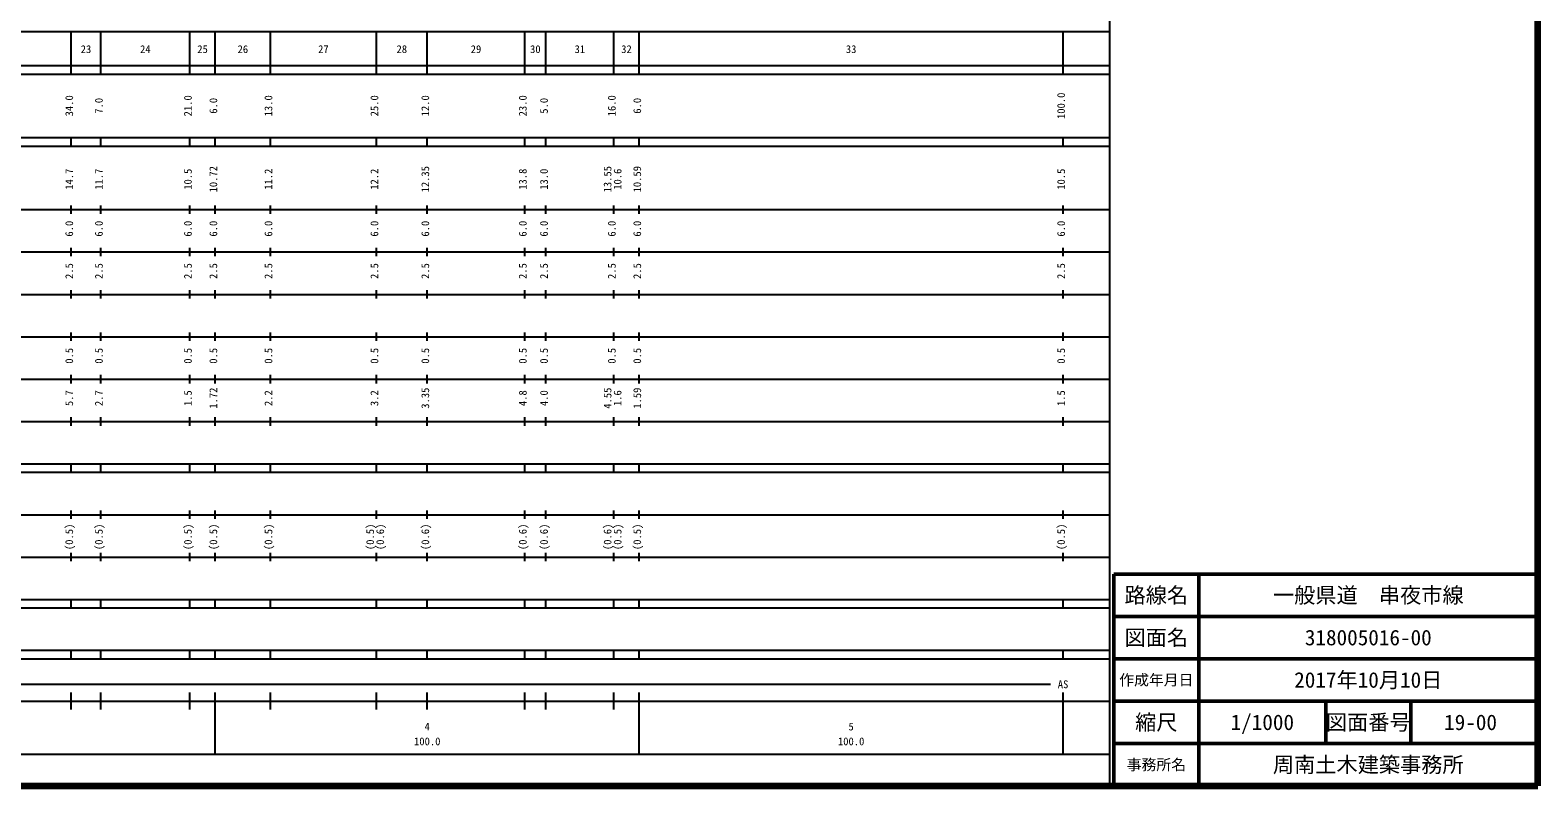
# Model space of a CAD drawing. Units: millimetres on the paper, enlarged 1000 times. Extents: x 40000 to 680000, y 20000 to 380000.
# Drawn here: x 324326 to 680000, y 20000 to 198357 of the extents above; entities that cross this region are included whole.
import ezdxf
from ezdxf.enums import TextEntityAlignment as Align

# ---------------------------------------------------------------- set-up
doc = ezdxf.new("R2010")
doc.units = ezdxf.units.MM
doc.header["$LTSCALE"] = 1000
for name, color, linetype, lineweight in [('M-TTL', 2, 'Continuous', 140), ('M-TTL-BAND', 7, 'Continuous', 25), ('M-TTL-FRAM', 2, 'Continuous', 50), ('M-TTL-LINE', 7, 'Continuous', 50)]:
    doc.layers.add(name, color=color, linetype=linetype, lineweight=lineweight)
doc.layers.add('M-TTL-TXT', color=7, linetype='Continuous')
doc.styles.add('ＭＳ ゴシック', font='')
doc.styles.get('ＭＳ ゴシック').set_extended_font_data('MS Gothic')

msp = doc.modelspace()

# ---------------------------------------------------------------- linework, layer by layer
at = {"layer": 'M-TTL'}
for p, q in [((680000, 20000), (680000, 380000)), ((40000, 20000), (680000, 20000))]:
    msp.add_line(p, q, dxfattribs=at)
at = {"layer": 'M-TTL-BAND'}
for p, q in [((579000, 20000), (579000, 370000)), ((68000, 198000), (579000, 198000)), ((334000, 188000), (334000, 198000)), ((341000, 188000), (341000, 198000)), ((362000, 188000), (362000, 198000)), ((368000, 188000), (368000, 198000)), ((381000, 188000), (381000, 198000)), ((406000, 188000), (406000, 198000)), ((418000, 188000), (418000, 198000)), ((441000, 188000), (441000, 198000)), ((446000, 188000), (446000, 198000)), ((462000, 188000), (462000, 198000)), ((468000, 188000), (468000, 198000)), ((568000, 188000), (568000, 198000)), ((40000, 190000), (579000, 190000)), ((40000, 188000), (579000, 188000)), ((40000, 173000), (579000, 173000)), ((40000, 171000), (579000, 171000)), ((334000, 171000), (334000, 173000)), ((341000, 171000), (341000, 173000)), ((362000, 171000), (362000, 173000)), ((368000, 171000), (368000, 173000)), ((381000, 171000), (381000, 173000)), ((406000, 171000), (406000, 173000)), ((418000, 171000), (418000, 173000)), ((441000, 171000), (441000, 173000)), ((446000, 171000), (446000, 173000)), ((462000, 171000), (462000, 173000)), ((468000, 171000), (468000, 173000)), ((568000, 171000), (568000, 173000)), ((334000, 155000), (334000, 157000)), ((341000, 155000), (341000, 157000)), ((362000, 155000), (362000, 157000)), ((368000, 155000), (368000, 157000)), ((381000, 155000), (381000, 157000)), ((406000, 155000), (406000, 157000)), ((418000, 155000), (418000, 157000)), ((441000, 155000), (441000, 157000)), ((446000, 155000), (446000, 157000)), ((462000, 155000), (462000, 157000)), ((468000, 155000), (468000, 157000)), ((568000, 155000), (568000, 157000)), ((40000, 156000), (579000, 156000)), ((46000, 146000), (579000, 146000)), ((334000, 145000), (334000, 147000)), ((341000, 145000), (341000, 147000)), ((362000, 145000), (362000, 147000)), ((368000, 145000), (368000, 147000)), ((381000, 145000), (381000, 147000)), ((406000, 145000), (406000, 147000)), ((418000, 145000), (418000, 147000)), ((441000, 145000), (441000, 147000)), ((446000, 145000), (446000, 147000)), ((462000, 145000), (462000, 147000)), ((468000, 145000), (468000, 147000)), ((568000, 145000), (568000, 147000)), ((52000, 136000), (579000, 136000)), ((334000, 135000), (334000, 137000)), ((341000, 135000), (341000, 137000)), ((362000, 135000), (362000, 137000)), ((368000, 135000), (368000, 137000)), ((381000, 135000), (381000, 137000)), ((406000, 135000), (406000, 137000)), ((418000, 135000), (418000, 137000)), ((441000, 135000), (441000, 137000)), ((446000, 135000), (446000, 137000)), ((462000, 135000), (462000, 137000)), ((468000, 135000), (468000, 137000)), ((568000, 135000), (568000, 137000)), ((46000, 126000), (579000, 126000)), ((334000, 125000), (334000, 127000)), ((341000, 125000), (341000, 127000)), ((362000, 125000), (362000, 127000)), ((368000, 125000), (368000, 127000)), ((381000, 125000), (381000, 127000)), ((406000, 125000), (406000, 127000)), ((418000, 125000), (418000, 127000)), ((441000, 125000), (441000, 127000)), ((446000, 125000), (446000, 127000)), ((462000, 125000), (462000, 127000)), ((468000, 125000), (468000, 127000)), ((568000, 125000), (568000, 127000)), ((52000, 116000), (579000, 116000)), ((334000, 115000), (334000, 117000)), ((341000, 115000), (341000, 117000)), ((362000, 115000), (362000, 117000)), ((368000, 115000), (368000, 117000)), ((381000, 115000), (381000, 117000)), ((406000, 115000), (406000, 117000)), ((418000, 115000), (418000, 117000)), ((441000, 115000), (441000, 117000)), ((446000, 115000), (446000, 117000)), ((462000, 115000), (462000, 117000)), ((468000, 115000), (468000, 117000)), ((568000, 115000), (568000, 117000)), ((334000, 105000), (334000, 107000)), ((341000, 105000), (341000, 107000)), ((362000, 105000), (362000, 107000)), ((368000, 105000), (368000, 107000)), ((381000, 105000), (381000, 107000)), ((406000, 105000), (406000, 107000)), ((418000, 105000), (418000, 107000)), ((441000, 105000), (441000, 107000)), ((446000, 105000), (446000, 107000)), ((462000, 105000), (462000, 107000)), ((468000, 105000), (468000, 107000)), ((568000, 105000), (568000, 107000)), ((46000, 106000), (579000, 106000)), ((40000, 96000), (579000, 96000)), ((40000, 94000), (579000, 94000)), ((334000, 94000), (334000, 96000)), ((341000, 94000), (341000, 96000)), ((362000, 94000), (362000, 96000)), ((368000, 94000), (368000, 96000)), ((381000, 94000), (381000, 96000)), ((406000, 94000), (406000, 96000)), ((418000, 94000), (418000, 96000)), ((441000, 94000), (441000, 96000)), ((446000, 94000), (446000, 96000)), ((462000, 94000), (462000, 96000)), ((468000, 94000), (468000, 96000)), ((568000, 94000), (568000, 96000)), ((49000, 84000), (579000, 84000)), ((334000, 83000), (334000, 85000)), ((341000, 83000), (341000, 85000)), ((362000, 83000), (362000, 85000)), ((368000, 83000), (368000, 85000)), ((381000, 83000), (381000, 85000)), ((406000, 83000), (406000, 85000)), ((418000, 83000), (418000, 85000)), ((441000, 83000), (441000, 85000)), ((446000, 83000), (446000, 85000)), ((462000, 83000), (462000, 85000)), ((468000, 83000), (468000, 85000)), ((568000, 83000), (568000, 85000)), ((334000, 73000), (334000, 75000)), ((341000, 73000), (341000, 75000)), ((362000, 73000), (362000, 75000)), ((368000, 73000), (368000, 75000)), ((381000, 73000), (381000, 75000)), ((406000, 73000), (406000, 75000)), ((418000, 73000), (418000, 75000)), ((441000, 73000), (441000, 75000)), ((446000, 73000), (446000, 75000)), ((462000, 73000), (462000, 75000)), ((468000, 73000), (468000, 75000)), ((568000, 73000), (568000, 75000)), ((40000, 74000), (579000, 74000)), ((40000, 64000), (579000, 64000)), ((40000, 62000), (579000, 62000)), ((334000, 62000), (334000, 64000)), ((341000, 62000), (341000, 64000)), ((362000, 62000), (362000, 64000)), ((368000, 62000), (368000, 64000)), ((381000, 62000), (381000, 64000)), ((406000, 62000), (406000, 64000)), ((418000, 62000), (418000, 64000)), ((441000, 62000), (441000, 64000)), ((446000, 62000), (446000, 64000)), ((462000, 62000), (462000, 64000)), ((468000, 62000), (468000, 64000)), ((568000, 62000), (568000, 64000)), ((40000, 52000), (579000, 52000)), ((40000, 50000), (579000, 50000)), ((334000, 50000), (334000, 52000)), ((341000, 50000), (341000, 52000)), ((362000, 50000), (362000, 52000)), ((368000, 50000), (368000, 52000)), ((381000, 50000), (381000, 52000)), ((406000, 50000), (406000, 52000)), ((418000, 50000), (418000, 52000)), ((441000, 50000), (441000, 52000)), ((446000, 50000), (446000, 52000)), ((462000, 50000), (462000, 52000)), ((468000, 50000), (468000, 52000)), ((568000, 50000), (568000, 52000)), ((71000, 44000), (565000, 44000)), ((40000, 40000), (579000, 40000)), ((334000, 38000), (334000, 42000)), ((341000, 38000), (341000, 42000)), ((362000, 38000), (362000, 42000)), ((368000, 27500), (368000, 42000)), ((381000, 38000), (381000, 42000)), ((406000, 38000), (406000, 42000)), ((418000, 38000), (418000, 42000)), ((441000, 38000), (441000, 42000)), ((446000, 38000), (446000, 42000)), ((462000, 38000), (462000, 42000)), ((468000, 27500), (468000, 42000)), ((568000, 27500), (568000, 42000)), ((68000, 27500), (579000, 27500))]:
    msp.add_line(p, q, dxfattribs=at)
at = {"layer": 'M-TTL-FRAM'}
for p, q in [((680000, 70000), (580000, 70000)), ((580000, 70000), (580000, 20000))]:
    msp.add_line(p, q, dxfattribs=at)
at = {"layer": 'M-TTL-LINE'}
for p, q in [((600000, 70000), (600000, 20000)), ((680000, 60000), (580000, 60000)), ((680000, 50000), (580000, 50000)), ((680000, 40000), (580000, 40000)), ((630000, 40000), (630000, 30000)), ((650000, 40000), (650000, 30000)), ((680000, 30000), (580000, 30000))]:
    msp.add_line(p, q, dxfattribs=at)

# ---------------------------------------------------------------- texts
at = {"layer": 'M-TTL-BAND', "style": 'ＭＳ ゴシック'}
for s, p in [('23', (337500, 192405)), ('24', (351500, 192405)), ('25', (365000, 192405)), ('26', (374500, 192405)), ('27', (393500, 192405)), ('28', (412000, 192405)), ('29', (429500, 192405)), ('30', (443500, 192405)), ('31', (454000, 192405)), ('32', (465000, 192405)), ('33', (518000, 192405)), ('AS', (568000, 42500)), ('4', (418000, 32523)), ('5', (518000, 32523)), ('100.0', (418000, 29033)), ('100.0', (518000, 29033))]:
    msp.add_text(s, height=1833, dxfattribs=at).set_placement(p, align=Align.BOTTOM_CENTER)
for s, p in [('34.0', (335000, 180500)), ('7.0', (342000, 180500)), ('21.0', (363000, 180500)), ('6.0', (369000, 180500)), ('13.0', (382000, 180500)), ('25.0', (407000, 180500)), ('12.0', (419000, 180500)), ('23.0', (442000, 180500)), ('5.0', (447000, 180500)), ('16.0', (463000, 180500)), ('6.0', (469000, 180500)), ('100.0', (569000, 180500)), ('14.7', (335000, 163174)), ('11.7', (342000, 163174)), ('10.5', (363000, 163174)), ('10.72', (369000, 163174)), ('11.2', (382000, 163174)), ('12.2', (407000, 163174)), ('12.35', (419000, 163174)), ('13.8', (442000, 163174)), ('13.0', (447000, 163174)), ('13.55', (462000, 163174)), ('10.6', (464370, 163174)), ('10.59', (469000, 163174)), ('10.5', (569000, 163174)), ('6.0', (335000, 151500)), ('6.0', (342000, 151500)), ('6.0', (363000, 151500)), ('6.0', (369000, 151500)), ('6.0', (382000, 151500)), ('6.0', (407000, 151500)), ('6.0', (419000, 151500)), ('6.0', (442000, 151500)), ('6.0', (447000, 151500)), ('6.0', (463000, 151500)), ('6.0', (469000, 151500)), ('6.0', (569000, 151500)), ('2.5', (335000, 141500)), ('2.5', (342000, 141500)), ('2.5', (363000, 141500)), ('2.5', (369000, 141500)), ('2.5', (382000, 141500)), ('2.5', (407000, 141500)), ('2.5', (419000, 141500)), ('2.5', (442000, 141500)), ('2.5', (447000, 141500)), ('2.5', (463000, 141500)), ('2.5', (469000, 141500)), ('2.5', (569000, 141500)), ('0.5', (335000, 121500)), ('0.5', (342000, 121500)), ('0.5', (363000, 121500)), ('0.5', (369000, 121500)), ('0.5', (382000, 121500)), ('0.5', (407000, 121500)), ('0.5', (419000, 121500)), ('0.5', (442000, 121500)), ('0.5', (447000, 121500)), ('0.5', (463000, 121500)), ('0.5', (469000, 121500)), ('0.5', (569000, 121500)), ('1.72', (369000, 111500)), ('3.35', (419000, 111500)), ('4.55', (462000, 111500)), ('1.59', (469000, 111500)), ('5.7', (335000, 111500)), ('2.7', (342000, 111500)), ('1.5', (363000, 111500)), ('2.2', (382000, 111500)), ('3.2', (407000, 111500)), ('4.8', (442000, 111500)), ('4.0', (447000, 111500)), ('1.6', (464370, 111500)), ('1.5', (569000, 111500)), ('(0.5)', (335000, 78764)), ('(0.5)', (342000, 78764)), ('(0.5)', (363000, 78764)), ('(0.5)', (369000, 78764)), ('(0.5)', (382000, 78764)), ('(0.5)', (406000, 78764)), ('(0.6)', (408370, 78764)), ('(0.6)', (419000, 78764)), ('(0.6)', (442000, 78764)), ('(0.6)', (447000, 78764)), ('(0.6)', (462000, 78764)), ('(0.5)', (464370, 78764)), ('(0.5)', (469000, 78764)), ('(0.5)', (569000, 78764))]:
    msp.add_text(s, height=1833, rotation=90, dxfattribs=at).set_placement(p, align=Align.BOTTOM_CENTER)
at = {"layer": 'M-TTL-TXT', "style": 'ＭＳ ゴシック'}
for s, height, p in [('路線名', 3666, (590000, 65000)), ('路線名', 3666, (590000, 65000)), ('一般県道\u3000串夜市線', 3666, (640000, 65000)), ('図面名', 3666, (590000, 55000)), ('図面名', 3666, (590000, 55000)), ('318005016-00', 3666, (640000, 55000)), ('作成年月日', 2566, (590000, 45000)), ('作成年月日', 2566, (590000, 45000)), ('2017年10月10日', 3666, (640000, 45000)), ('縮尺', 3666, (590000, 35000)), ('縮尺', 3666, (590000, 35000)), ('1/1000', 3666, (615000, 35000)), ('図面番号', 3666, (640000, 35000)), ('図面番号', 3666, (640000, 35000)), ('19-00', 3666, (664125, 35000)), ('事務所名', 2566, (590000, 25000)), ('事務所名', 2566, (590000, 25000)), ('周南土木建築事務所', 3666, (640000, 25000))]:
    msp.add_text(s, height=height, dxfattribs=at).set_placement(p, align=Align.MIDDLE_CENTER)

doc.saveas('drawing.dxf')
